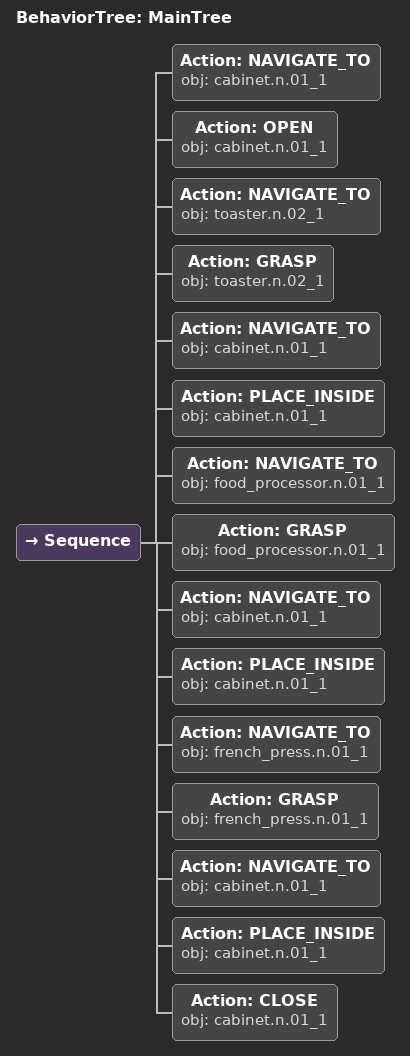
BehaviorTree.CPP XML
<root main_tree_to_execute="MainTree">
  <BehaviorTree ID="MainTree">
    <Sequence>
      <!-- Open cabinet -->
      <Action ID="NAVIGATE_TO" obj="cabinet.n.01_1"/>
      <Action ID="OPEN" obj="cabinet.n.01_1"/>
      <!-- Store toaster -->
      <Action ID="NAVIGATE_TO" obj="toaster.n.02_1"/>
      <Action ID="GRASP" obj="toaster.n.02_1"/>
      <Action ID="NAVIGATE_TO" obj="cabinet.n.01_1"/>
      <Action ID="PLACE_INSIDE" obj="cabinet.n.01_1"/>
      <!-- Store food processor -->
      <Action ID="NAVIGATE_TO" obj="food_processor.n.01_1"/>
      <Action ID="GRASP" obj="food_processor.n.01_1"/>
      <Action ID="NAVIGATE_TO" obj="cabinet.n.01_1"/>
      <Action ID="PLACE_INSIDE" obj="cabinet.n.01_1"/>
      <!-- Store french press -->
      <Action ID="NAVIGATE_TO" obj="french_press.n.01_1"/>
      <Action ID="GRASP" obj="french_press.n.01_1"/>
      <Action ID="NAVIGATE_TO" obj="cabinet.n.01_1"/>
      <Action ID="PLACE_INSIDE" obj="cabinet.n.01_1"/>
      <!-- Close cabinet -->
      <Action ID="CLOSE" obj="cabinet.n.01_1"/>
    </Sequence>
  </BehaviorTree>
</root>
